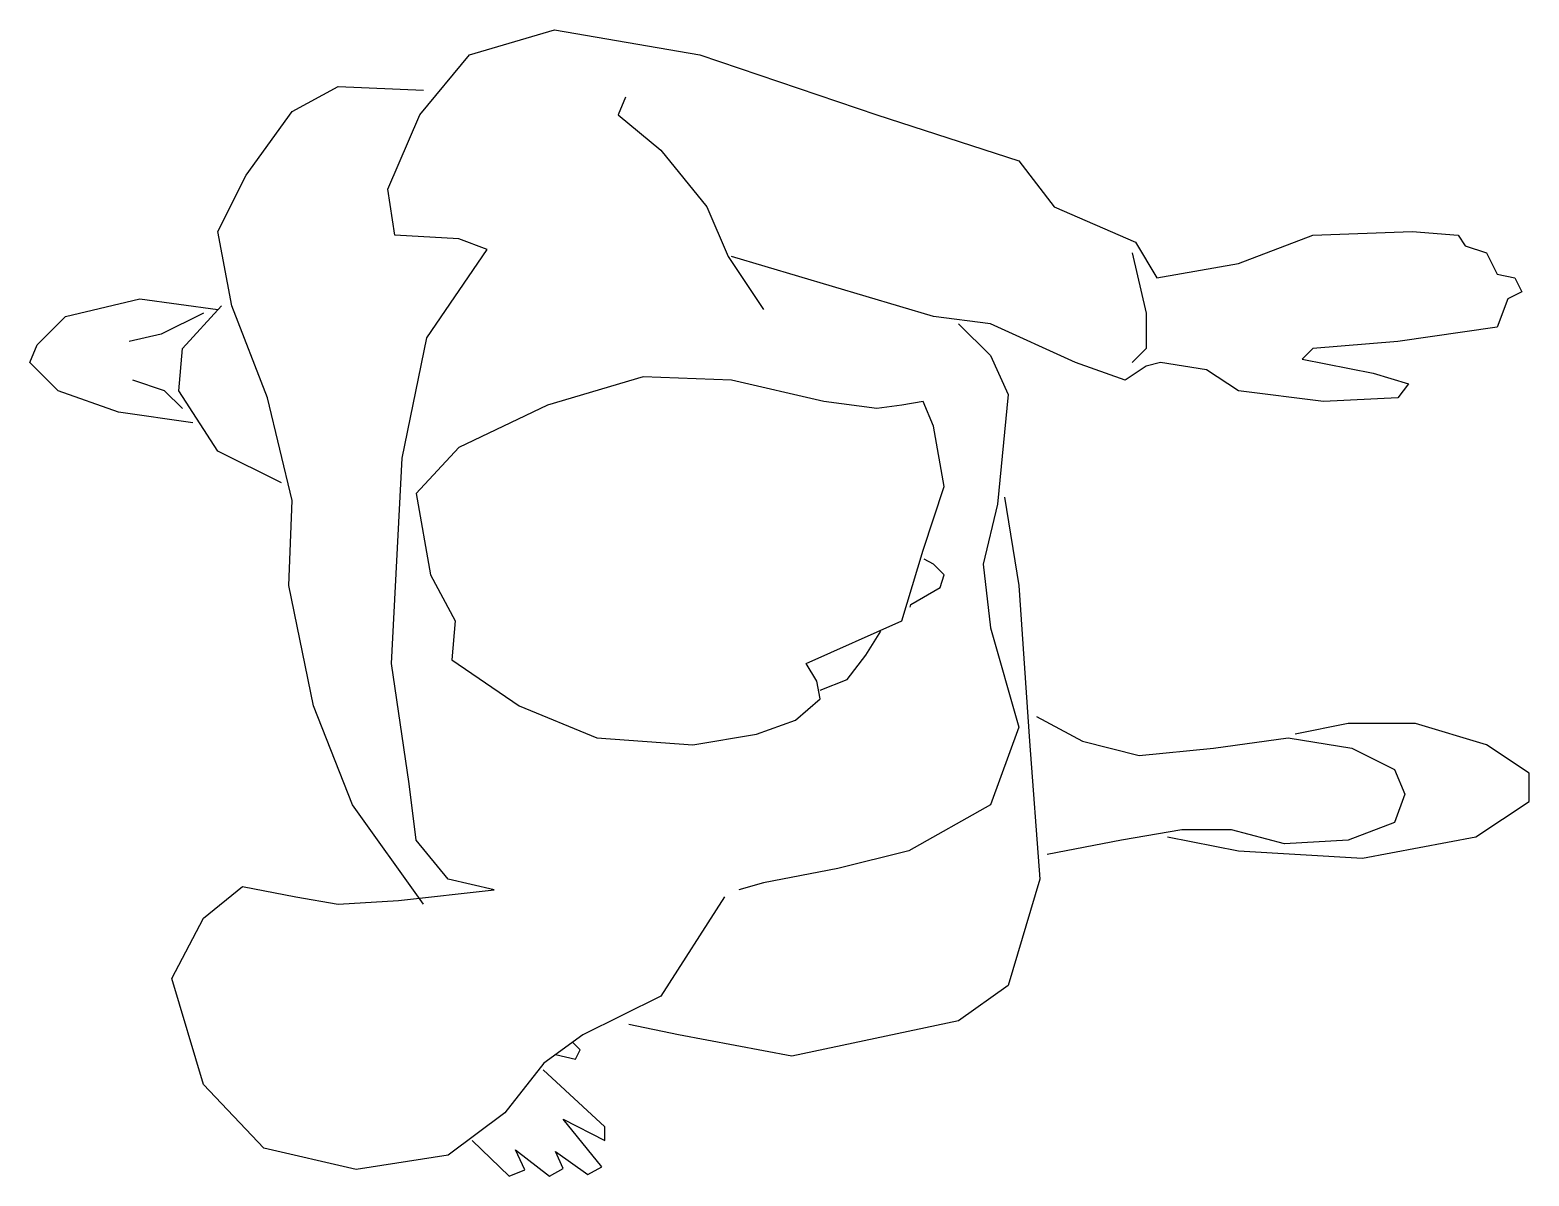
# Model space of a CAD drawing. Extents: x -3704 to -2794, y 3554 to 4250.
import ezdxf

# ---------------------------------------------------------------- set-up
doc = ezdxf.new("R2010")
doc.units = 0
doc.header["$MEASUREMENT"] = 0
doc.layers.add('2D', color=7, linetype='CONTINUOUS')
doc.layers.add('INSERT', color=7, linetype='CONTINUOUS')

# ---------------------------------------------------------------- blocks, each defined once
blk = doc.blocks.new('C-2MAN04')
at = {"layer": '2D', "color": 0, "linetype": 'BYBLOCK'}
for p, q in [((-99.83, 320.28), (-48.24, 335.31)), ((-48.24, 335.31), (39.9, 320.28)), ((-129.93, 283.76), (-99.83, 320.28)), ((39.9, 320.28), (147.38, 283.76)), ((-207.32, 285.91), (-179.37, 300.95)), ((-179.37, 300.95), (-127.78, 298.8)), ((-5.25, 294.5), (-9.55, 283.76)), ((-235.26, 247.25), (-207.32, 285.91)), ((-149.27, 238.66), (-129.93, 283.76)), ((-9.55, 283.76), (16.25, 262.29)), ((147.38, 283.76), (233.37, 255.84)), ((16.25, 262.29), (44.2, 227.92)), ((233.37, 255.84), (254.87, 227.92)), ((-252.46, 212.89), (-235.26, 247.25)), ((-144.98, 210.74), (-149.27, 238.66)), ((44.2, 227.92), (57.09, 197.85)), ((254.87, 227.92), (304.31, 206.44)), ((-243.86, 167.78), (-252.46, 212.89)), ((-106.28, 208.59), (-144.98, 210.74)), ((366.65, 193.55), (411.79, 210.74)), ((411.79, 210.74), (471.98, 212.89)), ((471.98, 212.89), (499.93, 210.74)), ((499.93, 210.74), (504.23, 204.29)), ((-125.63, 148.45), (-89.08, 202.15)), ((-89.08, 202.15), (-106.28, 208.59)), ((304.31, 206.44), (317.21, 184.96)), ((504.23, 204.29), (517.13, 200)), ((57.09, 197.85), (78.59, 165.63)), ((181.78, 161.34), (59.24, 197.85)), ((302.16, 200), (310.76, 163.48)), ((317.21, 184.96), (366.65, 193.55)), ((517.13, 200), (523.58, 187.11)), ((523.58, 187.11), (534.32, 184.96)), ((534.32, 184.96), (538.62, 176.37)), ((538.62, 176.37), (530.02, 172.08)), ((-344.9, 161.34), (-299.75, 172.08)), ((-299.75, 172.08), (-252.46, 165.63)), ((-273.96, 142.01), (-250.31, 167.78)), ((-222.36, 111.94), (-243.86, 167.78)), ((530.02, 172.08), (523.58, 154.89)), ((-362.09, 144.15), (-344.9, 161.34)), ((-261.06, 163.48), (-286.85, 150.6)), ((216.17, 157.04), (181.78, 161.34)), ((196.82, 157.04), (216.17, 137.71)), ((267.76, 133.41), (216.17, 157.04)), ((310.76, 163.48), (310.76, 142.01)), ((523.58, 154.89), (463.38, 146.3)), ((-286.85, 150.6), (-306.2, 146.3)), ((-140.68, 75.42), (-125.63, 148.45)), ((463.38, 146.3), (411.79, 142.01)), ((-366.39, 133.41), (-362.09, 144.15)), ((-276.11, 116.23), (-273.96, 142.01)), ((216.17, 137.71), (226.92, 114.08)), ((310.76, 142.01), (302.16, 133.41)), ((411.79, 142.01), (405.34, 135.56)), ((-349.2, 116.23), (-366.39, 133.41)), ((297.86, 122.68), (267.76, 133.41)), ((310.76, 131.27), (297.86, 122.68)), ((319.36, 133.41), (310.76, 131.27)), ((347.3, 129.12), (319.36, 133.41)), ((366.65, 116.23), (347.3, 129.12)), ((405.34, 135.56), (448.34, 126.97)), ((-284.7, 116.23), (-304.05, 122.68)), ((5.5, 124.82), (-52.54, 107.64)), ((59.24, 122.68), (5.5, 124.82)), ((115.14, 109.79), (59.24, 122.68)), ((448.34, 126.97), (469.83, 120.53)), ((469.83, 120.53), (463.38, 111.94)), ((-312.65, 103.34), (-349.2, 116.23)), ((-273.96, 105.49), (-284.7, 116.23)), ((-252.46, 79.72), (-276.11, 116.23)), ((-207.32, 49.65), (-222.36, 111.94)), ((147.38, 105.49), (115.14, 109.79)), ((175.33, 109.79), (162.43, 107.64)), ((181.78, 94.75), (175.33, 109.79)), ((226.92, 114.08), (220.47, 47.5)), ((418.24, 109.79), (366.65, 116.23)), ((463.38, 111.94), (418.24, 109.79)), ((-267.51, 96.9), (-312.65, 103.34)), ((-52.54, 107.64), (-106.28, 81.87)), ((162.43, 107.64), (147.38, 105.49)), ((188.23, 58.24), (181.78, 94.75)), ((-106.28, 81.87), (-132.08, 53.94)), ((-213.77, 60.39), (-252.46, 79.72)), ((-147.13, -49.15), (-140.68, 75.42)), ((175.33, 19.58), (188.23, 58.24)), ((-209.47, -1.9), (-207.32, 49.65)), ((-132.08, 53.94), (-123.48, 4.54)), ((220.47, 47.5), (211.87, 10.99)), ((224.77, 51.8), (233.37, -1.9)), ((162.43, -23.38), (175.33, 19.58)), ((181.78, 10.99), (176.02, 14.1)), ((188.23, 4.54), (181.78, 10.99)), ((211.87, 10.99), (216.17, -27.67)), ((-123.48, 4.54), (-108.43, -23.38)), ((185.81, -3.17), (188.23, 4.54)), ((-194.42, -74.93), (-209.47, -1.9)), ((167.91, -13.33), (185.81, -3.17)), ((233.37, -1.9), (239.82, -96.4)), ((167.45, -15.01), (167.91, -13.33)), ((-108.43, -23.38), (-110.58, -47)), ((104.39, -49.15), (162.43, -23.38)), ((140.68, -44.25), (149.64, -29.59)), ((216.17, -27.67), (233.37, -87.81)), ((129.26, -58.91), (140.68, -44.25)), ((-136.38, -122.18), (-147.13, -49.15)), ((-110.58, -47), (-69.74, -74.93)), ((110.84, -59.89), (104.39, -49.15)), ((112.99, -70.63), (110.84, -59.89)), ((112.96, -65.42), (129.26, -58.91)), ((97.94, -83.52), (112.99, -70.63)), ((-170.77, -135.07), (-194.42, -74.93)), ((-69.74, -74.93), (-22.44, -94.26)), ((244.12, -81.37), (272.06, -96.4)), ((74.29, -92.11), (97.94, -83.52)), ((233.37, -87.81), (216.17, -135.07)), ((433.29, -85.67), (401.04, -92.11)), ((474.13, -85.67), (433.29, -85.67)), ((517.13, -98.55), (474.13, -85.67)), ((-22.44, -94.26), (35.6, -98.55)), ((35.6, -98.55), (74.29, -92.11)), ((239.82, -96.4), (246.27, -180.17)), ((272.06, -96.4), (306.46, -105)), ((351.6, -100.7), (396.74, -94.26)), ((396.74, -94.26), (435.44, -100.7)), ((542.92, -115.74), (517.13, -98.55)), ((306.46, -105), (351.6, -100.7)), ((435.44, -100.7), (461.24, -113.59)), ((461.24, -113.59), (467.68, -128.62)), ((542.92, -132.92), (542.92, -115.74)), ((-132.08, -156.54), (-136.38, -122.18)), ((-127.78, -195.21), (-170.77, -135.07)), ((216.17, -135.07), (166.73, -162.99)), ((467.68, -128.62), (461.24, -145.81)), ((510.68, -154.4), (542.92, -132.92)), ((332.25, -150.1), (295.71, -156.54)), ((323.66, -154.4), (366.65, -162.99)), ((362.35, -150.1), (332.25, -150.1)), ((394.59, -158.69), (362.35, -150.1)), ((461.24, -145.81), (433.29, -156.54)), ((441.89, -167.28), (510.68, -154.4)), ((-112.73, -180.17), (-132.08, -156.54)), ((166.73, -162.99), (123.73, -173.73)), ((295.71, -156.54), (250.57, -165.14)), ((366.65, -162.99), (441.89, -167.28)), ((433.29, -156.54), (394.59, -158.69)), ((-84.78, -186.61), (-112.73, -180.17)), ((123.73, -173.73), (78.59, -182.32)), ((246.27, -180.17), (226.92, -244.61)), ((-261.06, -203.8), (-237.41, -184.47)), ((-237.41, -184.47), (-205.17, -190.91)), ((-205.17, -190.91), (-179.37, -195.21)), ((-142.83, -193.06), (-84.78, -186.61)), ((54.95, -190.91), (16.25, -251.05)), ((78.59, -182.32), (63.54, -186.61)), ((-179.37, -195.21), (-142.83, -193.06)), ((-280.41, -240.31), (-261.06, -203.8)), ((-261.06, -304.75), (-280.41, -240.31)), ((226.92, -244.61), (196.82, -266.08)), ((16.25, -251.05), (-31.04, -274.68)), ((27, -274.68), (-3.1, -268.23)), ((196.82, -266.08), (95.79, -287.56)), ((-31.04, -274.68), (-54.69, -291.86)), ((-32.63, -283.73), (-37.3, -279.07)), ((95.79, -287.56), (27, -274.68)), ((-47.59, -286.54), (-35.44, -289.34)), ((-35.44, -289.34), (-32.63, -283.73)), ((-54.69, -291.86), (-78.34, -321.93)), ((-17.68, -330.43), (-55.06, -295.87)), ((-224.51, -343.41), (-261.06, -304.75)), ((-78.34, -321.93), (-112.73, -347.7)), ((-42.91, -325.76), (-17.68, -338.83)), ((-19.55, -354.71), (-42.91, -325.76)), ((-17.68, -338.83), (-17.68, -330.43)), ((-168.62, -356.29), (-224.51, -343.41)), ((-98.06, -338.83), (-75.62, -360.31)), ((-71.89, -344.43), (-51.32, -360.31)), ((-66.28, -356.57), (-71.89, -344.43)), ((-47.59, -345.37), (-27.96, -359.38)), ((-42.91, -355.64), (-47.59, -345.37)), ((-112.73, -347.7), (-168.62, -356.29)), ((-75.62, -360.31), (-66.28, -356.57)), ((-51.32, -360.31), (-42.91, -355.64)), ((-27.96, -359.38), (-19.55, -354.71))]:
    blk.add_line(p, q, dxfattribs=at)

msp = doc.modelspace()

# ---------------------------------------------------------------- block references
at = {"layer": 'INSERT'}
msp.add_blockref('C-2MAN04', (-3337.21, 3914.6), dxfattribs=at)

doc.saveas('drawing.dxf')
